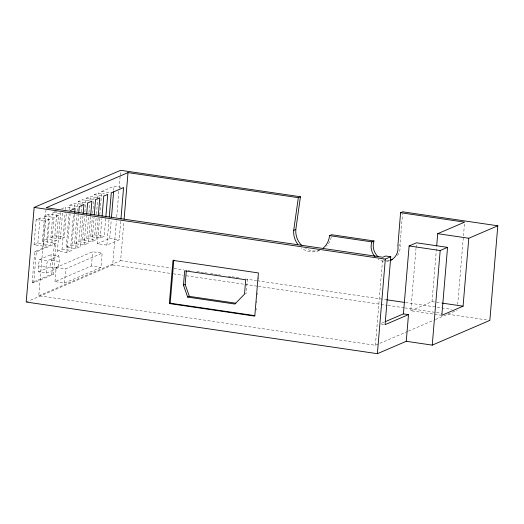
<?xml version="1.0" encoding="UTF-8"?>
<svg xmlns="http://www.w3.org/2000/svg" width="524" height="524" viewBox="0 0 524 524"><rect width="100%" height="100%" fill="white"/><g stroke="black" fill="none" stroke-linecap="round" stroke-linejoin="round"><path stroke-width="0.39" stroke-dasharray="2.62 1.97" d="M397.474 255.489A14.325 13.329 66.8 0 0 400.009 244.787L402.504 214.218M34.04 244.76L36.143 219.667L39.968 218.03L49.466 219.425L47.356 244.512L43.531 246.156L34.04 244.76L37.859 243.116L47.356 244.512M32.141 282.547L34.728 251.697L54.411 243.254L55.983 243.483L53.396 274.334L33.713 282.777L32.141 282.547L51.817 274.098L53.396 274.334M33.713 282.777L36.307 251.926L55.983 243.483M37.859 243.116L39.968 218.03M42.392 241.171L44.501 216.065L49.027 214.119L58.524 215.521L56.415 240.627L51.889 242.573L42.392 241.171L46.918 239.232L56.415 240.627M407.672 331.423L375.394 345.277L38.789 295.752L45.974 210.17M43.531 246.156L45.64 221.062L49.466 219.425M46.918 239.232L49.027 214.119M66.306 213.759L64.334 237.228L60.365 238.931L50.874 237.536L52.976 212.443L56.284 211.028M51.889 242.573L53.998 217.46L58.524 215.521M50.874 237.536L54.837 235.833L56.874 211.552M51.817 274.098L54.411 243.254M74.605 214.198L71.552 250.505L66.882 252.516L57.385 251.114L60.64 212.39M55 281.63L56.192 267.41L92.643 251.762L102.141 253.164L100.949 267.391L64.491 283.032L55 281.63L91.451 265.989L100.949 267.391M60.365 238.931L62.474 213.838L65.775 212.423M57.385 251.114L62.055 249.11L65.107 212.803M65.376 209.574L65.579 207.157L75.076 208.552M82.995 215.895L80.421 246.555L75.751 248.559L66.253 247.164L69.103 213.275M69.371 210.045L69.777 205.205L74.447 203.201L83.945 204.596M66.882 252.516L70.131 213.785M64.491 283.032L65.69 268.805L102.141 253.164M66.253 247.164L70.923 245.153L73.498 214.499M74.113 207.235L74.447 203.201M90.587 216.53L88.346 243.149L84.102 244.977L74.605 243.575L77.048 214.532M77.316 211.303L78.128 201.622L82.373 199.801L91.078 201.078M75.751 248.559L78.593 214.67M74.605 243.575L78.855 241.754L81.089 215.128M81.358 211.906L81.901 205.447M81.967 204.642L82.373 199.801M98.106 217.964L96.272 239.75L92.028 241.571L82.53 240.175L84.567 215.973M84.901 211.938L86.054 198.223L90.305 196.395L99.01 197.679M84.102 244.977L86.539 215.927M82.53 240.175L86.781 238.355L88.608 216.569M88.949 212.534L89.696 203.659M89.964 200.43L90.305 196.395M105.697 218.6L104.204 236.35L100.241 238.047L90.744 236.652L92.368 217.29M92.709 213.255L94.268 194.699L98.23 192.996L104.564 193.926M92.028 241.571L94.058 217.368M91.451 265.989L92.643 251.762M90.744 236.652L94.706 234.948L96.2 217.198M96.468 213.975L97.687 199.454M97.759 198.642L98.23 192.996M120.749 221.344L119.197 239.828L106.876 245.114L97.385 243.712L99.54 217.997M99.809 214.781L101.767 191.476L114.088 186.19L123.579 187.592M100.241 238.047L101.866 218.685M106.876 245.114L109.038 219.399M97.385 243.712L109.699 238.433L111.252 219.949M113.747 190.212L114.088 186.19M26.2 302.027L112.693 264.908L116.394 220.866M116.734 216.792L119.059 189.059M119.131 188.247L120.16 176.012M120.225 175.199L120.5 171.938M38.789 295.752L120.618 260.638L123.906 221.514M256.112 310.057L256.249 308.426M256.727 302.721L256.865 301.09M257.415 294.573L257.546 292.942M258.712 279.089L258.849 277.458M375.394 345.277L382.579 259.701M441.843 315.297L410.777 310.725L416.004 248.455M416.076 247.642L416.344 244.413M410.777 310.725L432.012 301.614L436.63 246.621M457.701 304.457L464.546 222.955M38.573 271.858L49.898 266.998L51.404 260.297L50.933 254.657L58.858 255.823L59.33 261.463L57.823 268.164L46.498 273.024L38.573 271.858L38.128 265.897L39.608 259.518L50.933 254.657M46.498 273.024L46.053 267.063L47.533 260.683L58.858 255.823M61.577 208.873L65.579 207.157M244.498 294.161L246.188 293.433L247.393 279.037L245.789 278.801M398.594 245.396L400.009 244.787M381.452 323.308L384.38 322.05M408.425 331.103L434.697 319.83M435.451 319.502L457.223 310.162M101.767 191.476L111.265 192.878M94.268 194.699L103.765 196.094M86.054 198.223L95.551 199.618M78.128 201.622L87.626 203.017M69.777 205.205L79.275 206.607M52.976 212.443L62.474 213.838M44.501 216.065L53.998 217.46M36.143 219.667L45.64 221.062M94.706 234.948L104.204 236.35M109.699 238.433L119.197 239.828M86.781 238.355L96.272 239.75M54.837 235.833L64.334 237.228M78.855 241.754L88.346 243.149M70.923 245.153L80.421 246.555M432.012 301.614L441.568 303.016M62.055 249.11L71.552 250.505M187.978 270.299L189.583 270.535M196.814 271.596L200.024 272.067M200.823 272.185L204.039 272.657M204.838 272.775L207.249 273.128M210.465 273.607L213.674 274.078M214.473 274.196L217.689 274.668M218.488 274.786L220.899 275.139M228.123 276.2L231.339 276.679M232.139 276.796L235.355 277.268M236.154 277.386L238.564 277.74M120.618 260.638L170.785 268.019M174.02 268.491L183.734 269.919M245.225 278.971L256.557 280.635M257.363 280.759L386.823 299.807M405.438 302.544L451.557 309.33M34.728 251.697L36.307 251.926M112.693 264.908L172.586 273.718M173.398 273.842L183.105 275.27M186.347 275.748L257.566 286.222M258.378 286.346L387.066 305.276M387.878 305.4L404.063 307.778M404.875 307.896L435.627 312.422M436.44 312.546L442.105 313.378M447.771 314.21L489.855 320.4M51.404 260.297L59.33 261.463M39.608 259.518L47.533 260.683M56.192 267.41L65.69 268.805M49.898 266.998L57.823 268.164M38.128 265.897L46.053 267.063M381.439 324.153L383.62 324.474M389.05 260.887A14.325 13.329 66.8 0 1 385.035 261.456M383.404 261.325A14.325 13.329 66.8 0 1 378.204 259.413M319.208 250.531A19.1 17.77 66.8 0 1 301.293 247.891M319.882 250.164A19.1 17.77 66.8 0 1 305.427 248.376M331.286 237.149A19.1 17.77 66.8 0 1 326.445 246.142M388.801 260.474A14.325 13.329 66.8 0 1 386.339 260.507M385.526 260.415A14.325 13.329 66.8 0 1 382.192 259.465"/><path stroke-width="0.79" d="M301.831 245.586A19.1 17.77 66.8 0 1 295.818 229.46L300.449 196.762L120.638 170.307L34.145 207.419L26.2 302.027L377.378 353.693L406.257 341.301L432.241 345.126L489.855 320.4L497.8 225.798L402.701 211.807L400.578 212.718L397.886 245.697A14.325 13.329 66.8 0 1 389.817 260.618M74.736 212.587L75.076 208.552L70.406 210.556M78.731 213.058L79.275 206.607L83.945 204.596L83.198 213.471M86.676 214.316L87.626 203.017L91.87 201.196L90.718 214.912M94.261 214.945L95.551 199.618L99.796 197.797L98.309 215.547M102.069 216.268L103.765 196.094L107.728 194.391L105.828 216.982M109.241 216.982L111.265 192.878L123.579 187.592L120.952 218.934M111.455 217.539L113.61 191.817M124.109 219.071L128.013 172.612L298.326 197.672L300.449 196.762M169.35 303.553L172.979 260.363L258.411 272.938L254.782 316.123L169.35 303.553L170.202 303.186L254.828 315.644M170.202 303.186L173.824 260.002M183.472 285.18L184.684 270.784L245.704 279.764L244.498 294.161L234.922 304.051L187.677 297.095L183.472 285.18L185.162 284.453L186.308 270.862M377.378 353.693L385.323 259.092L390.773 256.753L385.068 324.683L408.497 314.629L406.257 341.301M385.114 321.736L403.414 313.883L409.12 245.953L416.482 242.795L447.548 247.361L441.843 315.297L463.078 306.186L468.784 238.25L497.8 225.798M436.695 245.815L437.717 233.684L464.611 222.137L400.578 212.718M432.241 345.126L440.186 250.524L447.548 247.361M297.835 244.374A19.1 17.77 66.8 0 1 293.695 230.37L298.326 197.672M128.013 172.612L46.184 207.727L382.782 257.251L385.69 256.007L390.773 256.753M293.695 230.37L295.818 229.46M323.164 248.101A19.1 17.77 66.8 0 0 329.524 235.643L331.646 234.726L373.985 240.961A14.325 13.329 66.8 0 0 378.066 256.773M187.677 297.095L189.367 296.374L235.813 303.206M329.524 235.643L371.863 241.872L373.985 240.961M437.717 233.684L468.784 238.25M409.12 245.953L440.186 250.524M34.145 207.419L385.323 259.092M442.367 303.134L463.078 306.186M386.823 299.807L404.626 302.427M403.414 313.883L408.497 314.629M185.162 284.453L189.367 296.374M374.942 256.655A14.325 13.329 66.8 0 1 371.863 241.872M392.692 259.393A14.325 13.329 66.8 0 1 390.387 260.199"/></g></svg>
